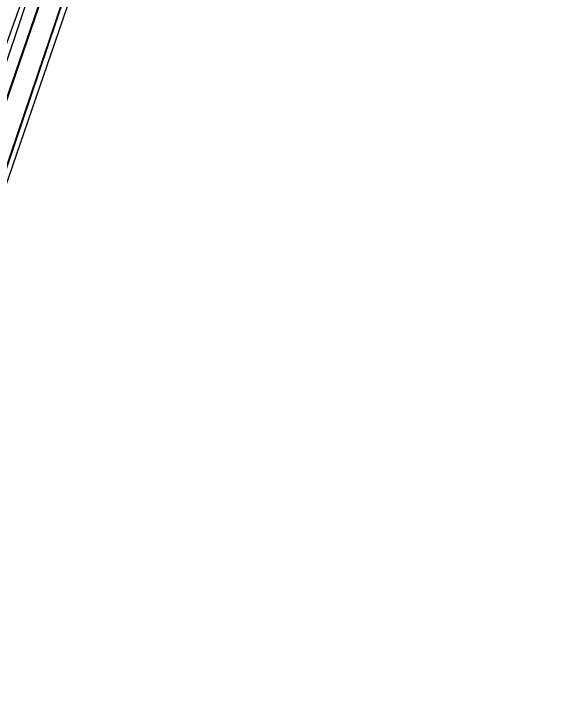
# Model space of a CAD drawing. Extents: x -1515 to 3065, y -1614 to 5536.
# Drawn here: x 1699 to 2572, y -26 to 1077 of the extents above; entities that cross this region are included whole.
import ezdxf

# ---------------------------------------------------------------- set-up
doc = ezdxf.new("R2010")
doc.units = 0
doc.header["$MEASUREMENT"] = 0
doc.layers.add('0710400000', color=7, linetype='CONTINUOUS')

msp = doc.modelspace()

# ---------------------------------------------------------------- linework, layer by layer
at = {"layer": '0710400000', "color": 5}
for p, q in [((1047.8, -900.1), (2537.6, 3529.7)), ((2571.6, 3516.1), (1052.2, -903)), ((1052.2, -903), (2569.1, 3496.5)), ((2556.6, 3394.4), (1027.4, -1109.4)), ((1027.4, -1109.4), (2545.6, 3300.2)), ((1027.4, -1109.4), (2523.6, 3299.3)), ((796.4, -1433.4), (2387.2, 2966))]:
    msp.add_line(p, q, dxfattribs=at)

doc.saveas('drawing.dxf')
